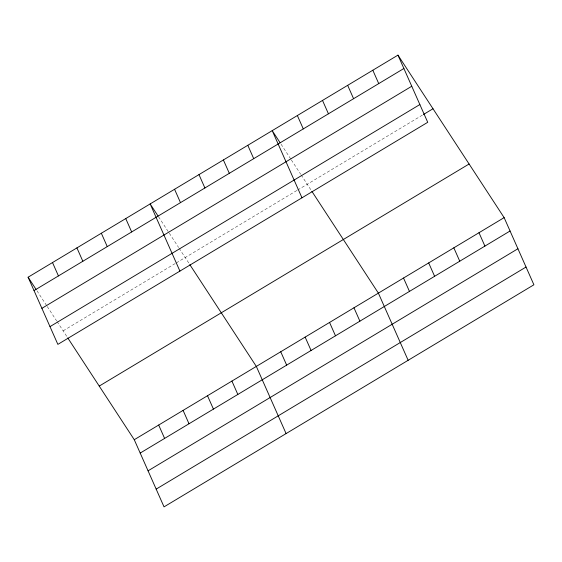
<?xml version="1.0" encoding="UTF-8"?>
<svg xmlns="http://www.w3.org/2000/svg" width="562" height="562" viewBox="0 0 562 562"><rect width="100%" height="100%" fill="white"/><g stroke="black" fill="none" stroke-linecap="round" stroke-linejoin="round"><path stroke-width="0.42" stroke-dasharray="2.81 2.11" d="M63.134 330.835L175.576 263.318M176.313 262.875L296.891 190.476M297.628 190.033L422.645 114.971M281.084 144.223L290.898 159.236M291.362 159.952L300.705 174.248M301.176 174.965L311.411 190.637M158.561 216.792L168.839 232.52M169.31 233.237L178.653 247.54M179.116 248.249L189.359 263.922M36.973 290.793L46.786 305.812M47.25 306.522L56.593 320.825M57.064 321.541L67.299 337.207"/><path stroke-width="0.84" d="M397.966 55.132L427.731 122.298L57.865 344.373L28.1 277.214L397.966 55.132L504.135 217.627L533.9 284.786L164.034 506.868L134.269 439.702L67.763 337.917M34.022 290.582L403.888 68.501M41.89 308.334L411.756 86.253M49.997 326.62L419.863 104.546M423.383 114.529L433 108.754M99.235 386.08L469.101 163.999M134.269 439.702L504.135 217.627M140.198 453.07L510.064 230.996M148.059 470.823L517.925 248.748M156.166 489.116L526.032 267.034M280.15 142.79L272.212 130.637L301.977 197.803M311.875 191.347L378.381 293.132L408.145 360.298M158.098 216.082L150.152 203.922L179.917 271.088M189.823 264.632L256.328 366.417L286.093 433.583M28.1 277.214L36.038 289.367M478.986 232.724L484.908 246.093M453.836 247.828L459.758 261.197M372.817 70.236L378.739 83.605M428.687 262.932L434.609 276.3M347.667 85.333L353.589 98.701M403.53 278.028L409.459 291.397M322.511 100.436L328.44 113.805M297.361 115.54L303.29 128.909M353.969 307.786L359.898 321.155M329.557 322.447L335.486 335.816M247.8 145.298L253.722 158.667M305.152 337.102L311.074 350.47M223.388 159.952L229.317 173.321M280.74 351.763L286.662 365.131M198.976 174.606L204.905 187.982M174.564 189.268L180.493 202.636M231.916 381.071L237.838 394.447M207.504 395.732L213.427 409.101M125.748 218.583L131.67 231.951M183.093 410.386L189.015 423.762M101.336 233.237L107.258 246.606M158.681 425.048L164.61 438.416M76.924 247.898L82.846 261.267M52.512 262.552L58.434 275.921"/></g></svg>
